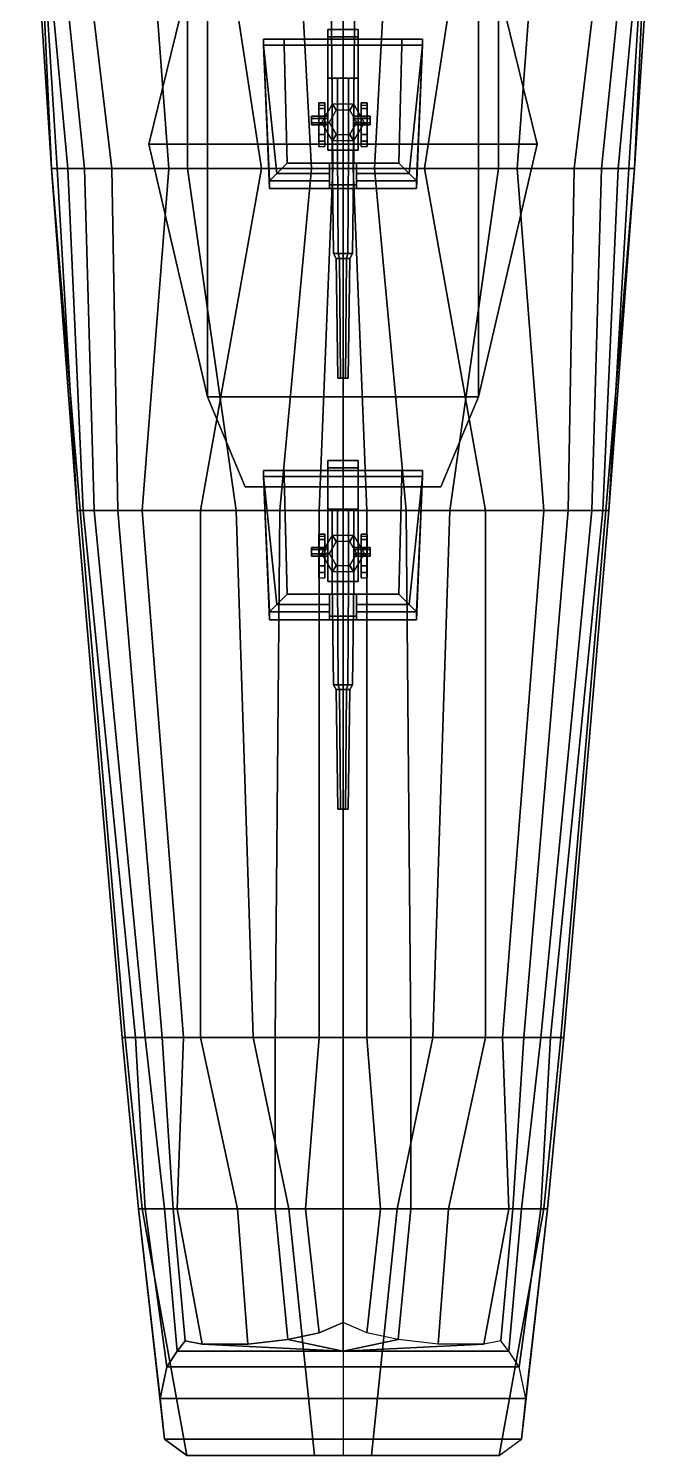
# Model space of a CAD drawing. Header units: millimetres. Extents: x -6 to 6, y -60 to 60.
# Drawn here: x -5.18 to 5.18, y -59.58 to -36.08 of the extents above; entities that cross this region are included whole.
import ezdxf

# ---------------------------------------------------------------- set-up
doc = ezdxf.new("R2010")
doc.units = ezdxf.units.MM
for name, color, linetype in [('gun', 1, 'Continuous'), ('h2', 7, 'Continuous'), ('r2', 6, 'Continuous'), ('railings', 6, 'Continuous'), ('sleeve', 5, 'Continuous'), ('turret', 2, 'Continuous')]:
    doc.layers.add(name, color=color, linetype=linetype)

msp = doc.modelspace()

# ---------------------------------------------------------------- linework, layer by layer
for points in [[(-2.23, -22.69, 4.9), (-2.23, -22.69, 2.84), (-2.23, -42.15, 3), (-2.23, -42.15, 4.9)], [(2.23, -42.15, 3), (2.23, -22.69, 2.84), (2.23, -22.69, 4.9), (2.23, -42.15, 4.9)], [(-2.56, -38.39, 3.08), (-2.56, -32.59, 3.01), (-5.18, -32.59, 2.87), (-4.8, -38.39, 2.97)], [(-4.8, -38.39, 2.97), (-5.18, -32.59, 2.87), (-5.18, -32.59, 1.16), (-4.8, -38.39, 1.67)], [(-4.8, -38.39, 1.67), (-5.18, -32.59, 1.16), (-5.07, -32.59, -0.07), (-4.71, -38.39, 0.24)], [(-4.71, -38.39, 0.24), (-5.07, -32.59, -0.07), (-5.07, -32.59, -0.07), (-4.53, -38.39, -0.2)], [(-4.53, -38.39, -0.2), (-5.07, -32.59, -0.07), (-4.85, -32.59, -0.69), (-4.26, -38.39, -0.56)], [(-4.26, -38.39, -0.56), (-4.85, -32.59, -0.69), (-4.5, -32.59, -1.17), (-3.81, -38.39, -0.91)], [(-3.81, -38.39, -0.91), (-4.5, -32.59, -1.17), (-3.3, -32.59, -1.85), (-2.87, -38.39, -1.31)], [(-2.87, -38.39, -1.31), (-3.3, -32.59, -1.85), (-2.23, -32.59, -2.21), (-1.34, -38.39, -1.79)], [(0, -38.39, 3.09), (0, -32.59, 3.08), (-2.56, -32.59, 3.01), (-2.56, -38.39, 3.08)], [(-1.34, -38.39, -1.79), (-2.23, -32.59, -2.21), (-0.83, -32.59, -2.73), (-0.52, -38.39, -2.17)], [(-0.52, -38.39, -2.17), (-0.83, -32.59, -2.73), (-0.22, -32.59, -3.15), (-0.17, -38.39, -2.51)], [(-0.17, -38.39, -2.51), (-0.22, -32.59, -3.15), (0, -32.59, -3.69), (0, -38.39, -2.98)], [(-2.23, -34.05, 4.9), (-3.2, -37.99, 4.9), (3.2, -37.99, 4.9), (2.23, -34.05, 4.9)], [(2.23, -34.05, 4.9), (3.2, -37.99, 4.9), (-3.2, -37.99, 4.9), (-2.23, -34.05, 4.9)], [(-2.23, -42.15, 4.9), (-3.2, -37.99, 4.9), (3.2, -37.99, 4.9), (2.23, -42.15, 4.9)], [(2.23, -42.15, 4.9), (3.2, -37.99, 4.9), (-3.2, -37.99, 4.9), (-2.23, -42.15, 4.9)], [(-4.33, -44.02, 3.04), (-4.8, -38.39, 2.97), (-4.8, -38.39, 1.67), (-4.38, -44.02, 2.46)], [(-4.38, -44.02, 2.46), (-4.8, -38.39, 1.67), (-4.71, -38.39, 0.24), (-4.38, -44.02, 1.25)], [(-1.76, -44.02, 3.15), (-2.56, -38.39, 3.08), (-4.8, -38.39, 2.97), (-4.33, -44.02, 3.04)], [(-4.38, -44.02, 1.25), (-4.71, -38.39, 0.24), (-4.53, -38.39, -0.2), (-4.28, -44.02, 0.27)], [(-4.28, -44.02, 0.27), (-4.53, -38.39, -0.2), (-4.26, -38.39, -0.56), (-4.1, -44.02, -0.14)], [(-4.1, -44.02, -0.14), (-4.26, -38.39, -0.56), (-3.81, -38.39, -0.91), (-3.71, -44.02, -0.6)], [(-3.71, -44.02, -0.6), (-3.81, -38.39, -0.91), (-2.87, -38.39, -1.31), (-3.31, -44.02, -0.8)], [(-3.31, -44.02, -0.8), (-2.87, -38.39, -1.31), (-1.34, -38.39, -1.79), (-2.35, -44.02, -0.96)], [(0, -44.02, 3.15), (0, -38.39, 3.09), (-2.56, -38.39, 3.08), (-1.76, -44.02, 3.15)], [(-2.35, -44.02, -0.96), (-1.34, -38.39, -1.79), (-0.52, -38.39, -2.17), (-1.04, -44.02, -1.24)], [(-1.04, -44.02, -1.24), (-0.52, -38.39, -2.17), (-0.17, -38.39, -2.51), (-0.39, -44.02, -1.53)], [(-0.39, -44.02, -1.53), (-0.17, -38.39, -2.51), (0, -38.39, -2.98), (0, -44.02, -1.97)], [(-2.23, -42.15, 4.9), (-2.23, -42.15, 3), (2.23, -42.15, 3), (2.23, -42.15, 4.9)], [(-2.23, -42.15, 4.9), (-1.61, -43.63, 5.55), (1.61, -43.63, 5.55), (2.23, -42.15, 4.9)], [(2.23, -42.15, 4.9), (1.61, -43.63, 5.55), (-1.61, -43.63, 5.55), (-2.23, -42.15, 4.9)], [(-3.59, -52.7, 3.08), (-4.33, -44.02, 3.04), (-4.38, -44.02, 2.46), (-3.64, -52.7, 2.75)], [(-3.64, -52.7, 1.57), (-4.38, -44.02, 1.25), (-4.28, -44.02, 0.27), (-3.42, -52.7, 0.64)], [(-3.64, -52.7, 2.75), (-4.38, -44.02, 2.46), (-4.38, -44.02, 1.25), (-3.64, -52.7, 1.57)], [(-1.48, -52.7, 3.2), (-1.76, -44.02, 3.15), (-4.33, -44.02, 3.04), (-3.59, -52.7, 3.08)], [(-3.42, -52.7, 0.64), (-4.28, -44.02, 0.27), (-4.1, -44.02, -0.14), (-3.26, -52.7, 0.2)], [(-3.26, -52.7, 0.2), (-4.1, -44.02, -0.14), (-3.71, -44.02, -0.6), (-2.98, -52.7, -0.1)], [(-2.98, -52.7, -0.1), (-3.71, -44.02, -0.6), (-3.31, -44.02, -0.8), (-2.63, -52.7, -0.03)], [(-2.63, -52.7, -0.03), (-3.31, -44.02, -0.8), (-2.35, -44.02, -0.96), (-2.35, -52.7, -0.03)], [(-2.35, -52.7, -0.03), (-2.35, -44.02, -0.96), (-1.04, -44.02, -1.24), (-1.12, -52.7, -0.14)], [(0, -52.7, 3.2), (0, -44.02, 3.15), (-1.76, -44.02, 3.15), (-1.48, -52.7, 3.2)], [(-1.12, -52.7, -0.14), (-1.04, -44.02, -1.24), (-0.39, -44.02, -1.53), (-0.39, -52.7, -0.34)], [(-0.39, -52.7, -0.34), (-0.39, -44.02, -1.53), (0, -44.02, -1.97), (0, -52.7, -0.47)], [(-3.31, -55.52, 3.16), (-3.59, -52.7, 3.08), (-3.64, -52.7, 2.75), (-3.37, -55.52, 2.87)], [(-3.37, -55.52, 2.01), (-3.64, -52.7, 1.57), (-3.42, -52.7, 0.64), (-3.26, -55.52, 1.34)], [(-3.37, -55.52, 2.87), (-3.64, -52.7, 2.75), (-3.64, -52.7, 1.57), (-3.37, -55.52, 2.01)], [(-0.89, -55.52, 3.25), (-1.48, -52.7, 3.2), (-3.59, -52.7, 3.08), (-3.31, -55.52, 3.16)], [(-3.26, -55.52, 1.34), (-3.42, -52.7, 0.64), (-3.26, -52.7, 0.2), (-2.94, -55.52, 0.32)], [(-2.94, -55.52, 0.32), (-3.26, -52.7, 0.2), (-2.98, -52.7, -0.1), (-2.8, -55.52, 0.02)], [(-2.8, -55.52, 0.02), (-2.98, -52.7, -0.1), (-2.63, -52.7, -0.03), (-2.73, -55.52, -0.06)], [(-2.73, -55.52, -0.06), (-2.63, -52.7, -0.03), (-2.35, -52.7, -0.03), (-1.74, -55.52, -0.06)], [(-1.74, -55.52, -0.06), (-2.35, -52.7, -0.03), (-1.12, -52.7, -0.14), (-1.12, -55.52, -0.12)], [(0, -55.52, 3.26), (0, -52.7, 3.2), (-1.48, -52.7, 3.2), (-0.89, -55.52, 3.25)], [(-1.12, -55.52, -0.12), (-1.12, -52.7, -0.14), (-0.39, -52.7, -0.34), (-0.62, -55.52, -0.22)], [(-0.62, -55.52, -0.22), (-0.39, -52.7, -0.34), (0, -52.7, -0.47), (0, -55.52, -0.42)], [(0, -55.52, 3.26), (0, -59.58, 3.29), (0.47, -59.58, 3.29), (0.89, -55.52, 3.25)], [(0.62, -55.52, -0.22), (0.39, -57.56, -0.34), (0, -57.39, -0.57), (0, -55.52, -0.42)], [(1.12, -55.52, -0.12), (0.91, -57.67, -0.14), (0.39, -57.56, -0.34), (0.62, -55.52, -0.22)], [(0.89, -55.52, 3.25), (0.47, -59.58, 3.29), (2.57, -59.58, 3.17), (3.31, -55.52, 3.16)], [(1.74, -55.52, -0.06), (1.57, -57.75, -0.03), (0.91, -57.67, -0.14), (1.12, -55.52, -0.12)], [(2.73, -55.52, -0.06), (2.32, -57.75, -0.03), (1.57, -57.75, -0.03), (1.74, -55.52, -0.06)], [(2.8, -55.52, 0.02), (2.6, -57.69, -0.1), (2.32, -57.75, -0.03), (2.73, -55.52, -0.06)], [(3.31, -55.52, 3.16), (2.57, -59.58, 3.17), (2.94, -59.31, 2.75), (3.37, -55.52, 2.87)], [(2.94, -55.52, 0.32), (2.73, -57.86, 0.2), (2.6, -57.69, -0.1), (2.8, -55.52, 0.02)], [(3.26, -55.52, 1.34), (2.9, -58.12, 0.64), (2.73, -57.86, 0.2), (2.94, -55.52, 0.32)], [(3.37, -55.52, 2.01), (3.01, -58.64, 1.57), (2.9, -58.12, 0.64), (3.26, -55.52, 1.34)], [(3.37, -55.52, 2.87), (2.94, -59.31, 2.75), (3.01, -58.64, 1.57), (3.37, -55.52, 2.01)]]:
    msp.add_3dface(points)
at = {"layer": 'gun'}
for points in [[(0.25, -36.22, 6.72), (0.25, -36.1, 6.72), (-0.25, -36.1, 6.72), (-0.25, -36.22, 6.72)], [(-0.25, -36.22, 5.98), (-0.25, -36.1, 6.04), (0.25, -36.1, 6.04), (0.25, -36.22, 5.98)], [(0.25, -36.1, 6.72), (0.25, -36.1, 6.04), (-0.25, -36.1, 6.04), (-0.25, -36.1, 6.72)], [(-0.25, -36.1, 6.72), (-0.25, -36.1, 6.04), (-0.25, -36.22, 5.98), (-0.25, -36.22, 6.72)], [(0.25, -36.22, 5.98), (0.25, -36.1, 6.04), (0.25, -36.1, 6.72), (0.25, -36.22, 6.72)], [(-0.25, -36.22, 6.72), (-0.25, -36.22, 5.98), (-0.25, -36.9, 5.98), (-0.25, -36.9, 6.72)], [(0.25, -36.9, 6.72), (0.25, -36.22, 6.72), (-0.25, -36.22, 6.72), (-0.25, -36.9, 6.72)], [(-0.25, -36.9, 5.98), (-0.25, -36.22, 5.98), (0.25, -36.22, 5.98), (0.25, -36.9, 5.98)], [(0.25, -36.9, 5.98), (0.25, -36.22, 5.98), (0.25, -36.22, 6.72), (0.25, -36.9, 6.72)], [(-0.25, -36.9, 6.72), (-0.25, -36.9, 5.98), (0.25, -36.9, 5.98), (0.25, -36.9, 6.72)], [(-0.09, -38.09, 6.074), (-0.18, -38.09, 6.23), (-0.18, -36.9, 6.23), (-0.09, -36.9, 6.074)], [(-0.18, -38.09, 6.23), (-0.09, -38.09, 6.386), (-0.09, -36.9, 6.386), (-0.18, -36.9, 6.23)], [(0.09, -38.09, 6.074), (-0.09, -38.09, 6.074), (-0.09, -36.9, 6.074), (0.09, -36.9, 6.074)], [(-0.09, -38.09, 6.386), (0.09, -38.09, 6.386), (0.09, -36.9, 6.386), (-0.09, -36.9, 6.386)], [(0.18, -38.09, 6.23), (0.09, -38.09, 6.074), (0.09, -36.9, 6.074), (0.18, -36.9, 6.23)], [(0.09, -38.09, 6.386), (0.18, -38.09, 6.23), (0.18, -36.9, 6.23), (0.09, -36.9, 6.386)], [(-0.078, -39.79, 6.096), (-0.155, -39.79, 6.23), (-0.18, -38.09, 6.23), (-0.09, -38.09, 6.074)], [(-0.155, -39.79, 6.23), (-0.078, -39.79, 6.364), (-0.09, -38.09, 6.386), (-0.18, -38.09, 6.23)], [(0.077, -39.79, 6.096), (-0.078, -39.79, 6.096), (-0.09, -38.09, 6.074), (0.09, -38.09, 6.074)], [(-0.078, -39.79, 6.364), (0.077, -39.79, 6.364), (0.09, -38.09, 6.386), (-0.09, -38.09, 6.386)], [(0.155, -39.79, 6.23), (0.077, -39.79, 6.096), (0.09, -38.09, 6.074), (0.18, -38.09, 6.23)], [(0.077, -39.79, 6.364), (0.155, -39.79, 6.23), (0.18, -38.09, 6.23), (0.09, -38.09, 6.386)], [(-0.058, -39.87, 6.13), (-0.115, -39.87, 6.23), (-0.155, -39.79, 6.23), (-0.078, -39.79, 6.096)], [(-0.115, -39.87, 6.23), (-0.058, -39.87, 6.33), (-0.078, -39.79, 6.364), (-0.155, -39.79, 6.23)], [(-0.043, -41.84, 6.156), (-0.085, -41.84, 6.23), (-0.115, -39.87, 6.23), (-0.058, -39.87, 6.13)], [(-0.085, -41.84, 6.23), (-0.043, -41.84, 6.304), (-0.058, -39.87, 6.33), (-0.115, -39.87, 6.23)], [(0.057, -39.87, 6.13), (-0.058, -39.87, 6.13), (-0.078, -39.79, 6.096), (0.077, -39.79, 6.096)], [(-0.058, -39.87, 6.33), (0.057, -39.87, 6.33), (0.077, -39.79, 6.364), (-0.078, -39.79, 6.364)], [(0.042, -41.84, 6.156), (-0.043, -41.84, 6.156), (-0.058, -39.87, 6.13), (0.057, -39.87, 6.13)], [(-0.043, -41.84, 6.304), (0.042, -41.84, 6.304), (0.057, -39.87, 6.33), (-0.058, -39.87, 6.33)], [(0.085, -41.84, 6.23), (0.042, -41.84, 6.156), (0.057, -39.87, 6.13), (0.115, -39.87, 6.23)], [(0.042, -41.84, 6.304), (0.085, -41.84, 6.23), (0.115, -39.87, 6.23), (0.057, -39.87, 6.33)], [(0.115, -39.87, 6.23), (0.057, -39.87, 6.13), (0.077, -39.79, 6.096), (0.155, -39.79, 6.23)], [(0.057, -39.87, 6.33), (0.115, -39.87, 6.23), (0.155, -39.79, 6.23), (0.077, -39.79, 6.364)], [(-0.043, -41.84, 6.156), (0.042, -41.84, 6.156), (0.085, -41.84, 6.23), (-0.085, -41.84, 6.23)], [(-0.085, -41.84, 6.23), (0.085, -41.84, 6.23), (0.042, -41.84, 6.304), (-0.043, -41.84, 6.304)], [(0.25, -43.32, 4.79), (0.25, -43.2, 4.79), (-0.25, -43.2, 4.79), (-0.25, -43.32, 4.79)], [(-0.25, -43.32, 4.05), (-0.25, -43.2, 4.11), (0.25, -43.2, 4.11), (0.25, -43.32, 4.05)], [(0.25, -43.2, 4.79), (0.25, -43.2, 4.11), (-0.25, -43.2, 4.11), (-0.25, -43.2, 4.79)], [(-0.25, -43.2, 4.79), (-0.25, -43.2, 4.11), (-0.25, -43.32, 4.05), (-0.25, -43.32, 4.79)], [(0.25, -43.32, 4.05), (0.25, -43.2, 4.11), (0.25, -43.2, 4.79), (0.25, -43.32, 4.79)], [(-0.25, -43.32, 4.79), (-0.25, -43.32, 4.05), (-0.25, -44, 4.05), (-0.25, -44, 4.79)], [(0.25, -44, 4.79), (0.25, -43.32, 4.79), (-0.25, -43.32, 4.79), (-0.25, -44, 4.79)], [(-0.25, -44, 4.05), (-0.25, -43.32, 4.05), (0.25, -43.32, 4.05), (0.25, -44, 4.05)], [(0.25, -44, 4.05), (0.25, -43.32, 4.05), (0.25, -43.32, 4.79), (0.25, -44, 4.79)], [(-0.25, -44, 4.79), (-0.25, -44, 4.05), (0.25, -44, 4.05), (0.25, -44, 4.79)], [(-0.09, -45.19, 4.144), (-0.18, -45.19, 4.3), (-0.18, -44, 4.3), (-0.09, -44, 4.144)], [(-0.18, -45.19, 4.3), (-0.09, -45.19, 4.456), (-0.09, -44, 4.456), (-0.18, -44, 4.3)], [(0.09, -45.19, 4.144), (-0.09, -45.19, 4.144), (-0.09, -44, 4.144), (0.09, -44, 4.144)], [(-0.09, -45.19, 4.456), (0.09, -45.19, 4.456), (0.09, -44, 4.456), (-0.09, -44, 4.456)], [(0.18, -45.19, 4.3), (0.09, -45.19, 4.144), (0.09, -44, 4.144), (0.18, -44, 4.3)], [(0.09, -45.19, 4.456), (0.18, -45.19, 4.3), (0.18, -44, 4.3), (0.09, -44, 4.456)], [(-0.078, -46.89, 4.166), (-0.155, -46.89, 4.3), (-0.18, -45.19, 4.3), (-0.09, -45.19, 4.144)], [(-0.155, -46.89, 4.3), (-0.078, -46.89, 4.434), (-0.09, -45.19, 4.456), (-0.18, -45.19, 4.3)], [(0.077, -46.89, 4.166), (-0.078, -46.89, 4.166), (-0.09, -45.19, 4.144), (0.09, -45.19, 4.144)], [(-0.078, -46.89, 4.434), (0.077, -46.89, 4.434), (0.09, -45.19, 4.456), (-0.09, -45.19, 4.456)], [(0.155, -46.89, 4.3), (0.077, -46.89, 4.166), (0.09, -45.19, 4.144), (0.18, -45.19, 4.3)], [(0.077, -46.89, 4.434), (0.155, -46.89, 4.3), (0.18, -45.19, 4.3), (0.09, -45.19, 4.456)], [(-0.058, -46.97, 4.2), (-0.115, -46.97, 4.3), (-0.155, -46.89, 4.3), (-0.078, -46.89, 4.166)], [(-0.115, -46.97, 4.3), (-0.058, -46.97, 4.4), (-0.078, -46.89, 4.434), (-0.155, -46.89, 4.3)], [(-0.043, -48.94, 4.226), (-0.085, -48.94, 4.3), (-0.115, -46.97, 4.3), (-0.058, -46.97, 4.2)], [(-0.085, -48.94, 4.3), (-0.043, -48.94, 4.374), (-0.058, -46.97, 4.4), (-0.115, -46.97, 4.3)], [(0.057, -46.97, 4.2), (-0.058, -46.97, 4.2), (-0.078, -46.89, 4.166), (0.077, -46.89, 4.166)], [(-0.058, -46.97, 4.4), (0.057, -46.97, 4.4), (0.077, -46.89, 4.434), (-0.078, -46.89, 4.434)], [(0.042, -48.94, 4.226), (-0.043, -48.94, 4.226), (-0.058, -46.97, 4.2), (0.057, -46.97, 4.2)], [(-0.043, -48.94, 4.374), (0.042, -48.94, 4.374), (0.057, -46.97, 4.4), (-0.058, -46.97, 4.4)], [(0.085, -48.94, 4.3), (0.042, -48.94, 4.226), (0.057, -46.97, 4.2), (0.115, -46.97, 4.3)], [(0.042, -48.94, 4.374), (0.085, -48.94, 4.3), (0.115, -46.97, 4.3), (0.057, -46.97, 4.4)], [(0.115, -46.97, 4.3), (0.057, -46.97, 4.2), (0.077, -46.89, 4.166), (0.155, -46.89, 4.3)], [(0.057, -46.97, 4.4), (0.115, -46.97, 4.3), (0.155, -46.89, 4.3), (0.077, -46.89, 4.434)], [(-0.043, -48.94, 4.226), (0.042, -48.94, 4.226), (0.085, -48.94, 4.3), (-0.085, -48.94, 4.3)], [(-0.085, -48.94, 4.3), (0.085, -48.94, 4.3), (0.042, -48.94, 4.374), (-0.043, -48.94, 4.374)]]:
    msp.add_3dface(points, dxfattribs=at)
at = {"layer": 'h2'}
for points in [[(0.17, -38.39, -2.51), (0.22, -32.59, -3.15), (0, -32.59, -3.69), (0, -38.39, -2.98)], [(0, -38.39, 3.09), (0, -32.59, 3.08), (2.56, -32.59, 3.01), (2.56, -38.39, 3.08)], [(0.52, -38.39, -2.17), (0.83, -32.59, -2.73), (0.22, -32.59, -3.15), (0.17, -38.39, -2.51)], [(1.34, -38.39, -1.79), (2.23, -32.59, -2.21), (0.83, -32.59, -2.73), (0.52, -38.39, -2.17)], [(2.87, -38.39, -1.31), (3.3, -32.59, -1.85), (2.23, -32.59, -2.21), (1.34, -38.39, -1.79)], [(2.56, -38.39, 3.08), (2.56, -32.59, 3.01), (5.18, -32.59, 2.87), (4.8, -38.39, 2.97)], [(3.81, -38.39, -0.91), (4.5, -32.59, -1.17), (3.3, -32.59, -1.85), (2.87, -38.39, -1.31)], [(4.26, -38.39, -0.56), (4.85, -32.59, -0.69), (4.5, -32.59, -1.17), (3.81, -38.39, -0.91)], [(4.53, -38.39, -0.2), (5.07, -32.59, -0.07), (4.85, -32.59, -0.69), (4.26, -38.39, -0.56)], [(4.71, -38.39, 0.24), (5.07, -32.59, -0.07), (5.07, -32.59, -0.07), (4.53, -38.39, -0.2)], [(4.8, -38.39, 1.67), (5.18, -32.59, 1.16), (5.07, -32.59, -0.07), (4.71, -38.39, 0.24)], [(4.8, -38.39, 2.97), (5.18, -32.59, 2.87), (5.18, -32.59, 1.16), (4.8, -38.39, 1.67)], [(0, -44.02, 3.15), (0, -38.39, 3.09), (2.56, -38.39, 3.08), (1.76, -44.02, 3.15)], [(0.39, -44.02, -1.53), (0.17, -38.39, -2.51), (0, -38.39, -2.98), (0, -44.02, -1.97)], [(1.04, -44.02, -1.24), (0.52, -38.39, -2.17), (0.17, -38.39, -2.51), (0.39, -44.02, -1.53)], [(2.35, -44.02, -0.96), (1.34, -38.39, -1.79), (0.52, -38.39, -2.17), (1.04, -44.02, -1.24)], [(3.31, -44.02, -0.8), (2.87, -38.39, -1.31), (1.34, -38.39, -1.79), (2.35, -44.02, -0.96)], [(1.76, -44.02, 3.15), (2.56, -38.39, 3.08), (4.8, -38.39, 2.97), (4.33, -44.02, 3.04)], [(3.71, -44.02, -0.6), (3.81, -38.39, -0.91), (2.87, -38.39, -1.31), (3.31, -44.02, -0.8)], [(4.1, -44.02, -0.14), (4.26, -38.39, -0.56), (3.81, -38.39, -0.91), (3.71, -44.02, -0.6)], [(4.28, -44.02, 0.27), (4.53, -38.39, -0.2), (4.26, -38.39, -0.56), (4.1, -44.02, -0.14)], [(4.38, -44.02, 1.25), (4.71, -38.39, 0.24), (4.53, -38.39, -0.2), (4.28, -44.02, 0.27)], [(4.33, -44.02, 3.04), (4.8, -38.39, 2.97), (4.8, -38.39, 1.67), (4.38, -44.02, 2.46)], [(4.38, -44.02, 2.46), (4.8, -38.39, 1.67), (4.71, -38.39, 0.24), (4.38, -44.02, 1.25)], [(0, -52.7, 3.2), (0, -44.02, 3.15), (1.76, -44.02, 3.15), (1.48, -52.7, 3.2)], [(0.39, -52.7, -0.34), (0.39, -44.02, -1.53), (0, -44.02, -1.97), (0, -52.7, -0.47)], [(1.12, -52.7, -0.14), (1.04, -44.02, -1.24), (0.39, -44.02, -1.53), (0.39, -52.7, -0.34)], [(2.35, -52.7, -0.03), (2.35, -44.02, -0.96), (1.04, -44.02, -1.24), (1.12, -52.7, -0.14)], [(1.48, -52.7, 3.2), (1.76, -44.02, 3.15), (4.33, -44.02, 3.04), (3.59, -52.7, 3.08)], [(2.63, -52.7, -0.03), (3.31, -44.02, -0.8), (2.35, -44.02, -0.96), (2.35, -52.7, -0.03)], [(2.98, -52.7, -0.1), (3.71, -44.02, -0.6), (3.31, -44.02, -0.8), (2.63, -52.7, -0.03)], [(3.26, -52.7, 0.2), (4.1, -44.02, -0.14), (3.71, -44.02, -0.6), (2.98, -52.7, -0.1)], [(3.42, -52.7, 0.64), (4.28, -44.02, 0.27), (4.1, -44.02, -0.14), (3.26, -52.7, 0.2)], [(3.64, -52.7, 1.57), (4.38, -44.02, 1.25), (4.28, -44.02, 0.27), (3.42, -52.7, 0.64)], [(3.59, -52.7, 3.08), (4.33, -44.02, 3.04), (4.38, -44.02, 2.46), (3.64, -52.7, 2.75)], [(3.64, -52.7, 2.75), (4.38, -44.02, 2.46), (4.38, -44.02, 1.25), (3.64, -52.7, 1.57)], [(0, -55.52, 3.26), (0, -52.7, 3.2), (1.48, -52.7, 3.2), (0.89, -55.52, 3.25)], [(0.62, -55.52, -0.22), (0.39, -52.7, -0.34), (0, -52.7, -0.47), (0, -55.52, -0.42)], [(1.12, -55.52, -0.12), (1.12, -52.7, -0.14), (0.39, -52.7, -0.34), (0.62, -55.52, -0.22)], [(0.89, -55.52, 3.25), (1.48, -52.7, 3.2), (3.59, -52.7, 3.08), (3.31, -55.52, 3.16)], [(1.74, -55.52, -0.06), (2.35, -52.7, -0.03), (1.12, -52.7, -0.14), (1.12, -55.52, -0.12)], [(2.73, -55.52, -0.06), (2.63, -52.7, -0.03), (2.35, -52.7, -0.03), (1.74, -55.52, -0.06)], [(2.8, -55.52, 0.02), (2.98, -52.7, -0.1), (2.63, -52.7, -0.03), (2.73, -55.52, -0.06)], [(2.94, -55.52, 0.32), (3.26, -52.7, 0.2), (2.98, -52.7, -0.1), (2.8, -55.52, 0.02)], [(3.26, -55.52, 1.34), (3.42, -52.7, 0.64), (3.26, -52.7, 0.2), (2.94, -55.52, 0.32)], [(3.37, -55.52, 2.01), (3.64, -52.7, 1.57), (3.42, -52.7, 0.64), (3.26, -55.52, 1.34)], [(3.31, -55.52, 3.16), (3.59, -52.7, 3.08), (3.64, -52.7, 2.75), (3.37, -55.52, 2.87)], [(3.37, -55.52, 2.87), (3.64, -52.7, 2.75), (3.64, -52.7, 1.57), (3.37, -55.52, 2.01)], [(-3.31, -55.52, 3.16), (-2.57, -59.58, 3.17), (-2.94, -59.31, 2.75), (-3.37, -55.52, 2.87)], [(-3.37, -55.52, 2.87), (-2.94, -59.31, 2.75), (-3.01, -58.64, 1.57), (-3.37, -55.52, 2.01)], [(-3.37, -55.52, 2.01), (-3.01, -58.64, 1.57), (-2.9, -58.12, 0.64), (-3.26, -55.52, 1.34)], [(-0.89, -55.52, 3.25), (-0.47, -59.58, 3.29), (-2.57, -59.58, 3.17), (-3.31, -55.52, 3.16)], [(-3.26, -55.52, 1.34), (-2.9, -58.12, 0.64), (-2.73, -57.86, 0.2), (-2.94, -55.52, 0.32)], [(-2.94, -55.52, 0.32), (-2.73, -57.86, 0.2), (-2.6, -57.69, -0.1), (-2.8, -55.52, 0.02)], [(-2.8, -55.52, 0.02), (-2.6, -57.69, -0.1), (-2.32, -57.75, -0.03), (-2.73, -55.52, -0.06)], [(-2.73, -55.52, -0.06), (-2.32, -57.75, -0.03), (-1.57, -57.75, -0.03), (-1.74, -55.52, -0.06)], [(-1.74, -55.52, -0.06), (-1.57, -57.75, -0.03), (-0.91, -57.67, -0.14), (-1.12, -55.52, -0.12)], [(-1.12, -55.52, -0.12), (-0.91, -57.67, -0.14), (-0.39, -57.56, -0.34), (-0.62, -55.52, -0.22)], [(0, -55.52, 3.26), (0, -59.58, 3.29), (-0.47, -59.58, 3.29), (-0.89, -55.52, 3.25)], [(-0.62, -55.52, -0.22), (-0.39, -57.56, -0.34), (0, -57.39, -0.57), (0, -55.52, -0.42)], [(0, -57.86, 0.2), (0, -57.39, -0.57), (-0.39, -57.56, -0.34), (-0.91, -57.67, -0.14)], [(0, -57.86, 0.2), (0.91, -57.67, -0.14), (0.39, -57.56, -0.34), (0, -57.39, -0.57)], [(-2.73, -57.86, 0.2), (0, -57.86, 0.2), (-2.32, -57.75, -0.03), (-2.6, -57.69, -0.1)], [(0, -57.86, 0.2), (-0.91, -57.67, -0.14), (-1.57, -57.75, -0.03), (-2.32, -57.75, -0.03)], [(2.32, -57.75, -0.03), (1.57, -57.75, -0.03), (0.91, -57.67, -0.14), (0, -57.86, 0.2)], [(2.6, -57.69, -0.1), (2.32, -57.75, -0.03), (0, -57.86, 0.2), (2.73, -57.86, 0.2)], [(-2.9, -58.12, 0.64), (2.9, -58.12, 0.64), (2.73, -57.86, 0.2), (-2.73, -57.86, 0.2)], [(-3.01, -58.64, 1.57), (3.01, -58.64, 1.57), (2.9, -58.12, 0.64), (-2.9, -58.12, 0.64)], [(-2.94, -59.31, 2.75), (2.94, -59.31, 2.75), (3.01, -58.64, 1.57), (-3.01, -58.64, 1.57)], [(-2.57, -59.58, 3.17), (2.57, -59.58, 3.17), (2.94, -59.31, 2.75), (-2.94, -59.31, 2.75)], [(-0.47, -59.58, 3.29), (0.47, -59.58, 3.29), (2.57, -59.58, 3.17), (-2.57, -59.58, 3.17)]]:
    msp.add_3dface(points, dxfattribs=at)
at = {"layer": 'r2'}
for points in [[(-5.18, -32.59, 2.87), (-4.8, -38.39, 2.97), (-4.8, -38.39, 3.7), (-5.07, -32.59, 3.7)], [(-5.07, -32.59, 3.7), (-4.8, -38.39, 3.7), (-4.8, -38.39, 2.97), (-5.18, -32.59, 2.87)], [(-2.23, -34.05, 4.9), (-3.2, -37.99, 4.9), (-3.2, -37.99, 5.75), (-2.23, -34.05, 5.75)], [(-2.23, -34.05, 5.75), (-3.2, -37.99, 5.75), (-3.2, -37.99, 4.9), (-2.23, -34.05, 4.9)], [(-3.2, -37.99, 4.9), (-2.23, -42.15, 4.9), (-2.23, -42.15, 5.75), (-3.2, -37.99, 5.75)], [(-3.2, -37.99, 5.75), (-2.23, -42.15, 5.75), (-2.23, -42.15, 4.9), (-3.2, -37.99, 4.9)], [(-4.8, -38.39, 2.97), (-4.33, -44.02, 3.04), (-4.33, -44.02, 3.7), (-4.8, -38.39, 3.7)], [(-4.8, -38.39, 3.7), (-4.33, -44.02, 3.7), (-4.33, -44.02, 3.04), (-4.8, -38.39, 2.97)], [(-4.33, -44.02, 3.04), (-3.59, -52.7, 3.08), (-3.59, -52.7, 3.7), (-4.33, -44.02, 3.7)], [(-4.33, -44.02, 3.7), (-3.59, -52.7, 3.7), (-3.59, -52.7, 3.08), (-4.33, -44.02, 3.04)], [(-3.59, -52.7, 3.7), (-3.31, -55.52, 3.7), (-3.31, -55.52, 3.16), (-3.59, -52.7, 3.08)], [(-3.59, -52.7, 3.08), (-3.31, -55.52, 3.16), (-3.31, -55.52, 3.7), (-3.59, -52.7, 3.7)], [(-3.31, -55.52, 3.7), (-2.57, -59.58, 3.7), (-2.57, -59.58, 3.17), (-3.31, -55.52, 3.16)], [(-3.31, -55.52, 3.16), (-2.57, -59.58, 3.17), (-2.57, -59.58, 3.7), (-3.31, -55.52, 3.7)]]:
    msp.add_3dface(points, dxfattribs=at)
at = {"layer": 'railings'}
for points in [[(5.18, -32.59, 2.87), (4.8, -38.39, 2.97), (4.8, -38.39, 3.7), (5.07, -32.59, 3.7)], [(5.07, -32.59, 3.7), (4.8, -38.39, 3.7), (4.8, -38.39, 2.97), (5.18, -32.59, 2.87)], [(2.23, -34.05, 5.75), (3.2, -37.99, 5.75), (3.2, -37.99, 4.9), (2.23, -34.05, 4.9)], [(2.23, -34.05, 4.9), (3.2, -37.99, 4.9), (3.2, -37.99, 5.75), (2.23, -34.05, 5.75)], [(3.2, -37.99, 4.9), (2.23, -42.15, 4.9), (2.23, -42.15, 5.75), (3.2, -37.99, 5.75)], [(3.2, -37.99, 5.75), (2.23, -42.15, 5.75), (2.23, -42.15, 4.9), (3.2, -37.99, 4.9)], [(4.8, -38.39, 3.7), (4.33, -44.02, 3.7), (4.33, -44.02, 3.04), (4.8, -38.39, 2.97)], [(4.8, -38.39, 2.97), (4.33, -44.02, 3.04), (4.33, -44.02, 3.7), (4.8, -38.39, 3.7)], [(-2.23, -42.15, 5.75), (2.23, -42.15, 5.75), (2.23, -42.15, 4.9), (-2.23, -42.15, 4.9)], [(-2.23, -42.15, 4.9), (2.23, -42.15, 4.9), (2.23, -42.15, 5.75), (-2.23, -42.15, 5.75)], [(4.33, -44.02, 3.04), (3.59, -52.7, 3.08), (3.59, -52.7, 3.7), (4.33, -44.02, 3.7)], [(4.33, -44.02, 3.7), (3.59, -52.7, 3.7), (3.59, -52.7, 3.08), (4.33, -44.02, 3.04)], [(3.59, -52.7, 3.7), (3.31, -55.52, 3.7), (3.31, -55.52, 3.16), (3.59, -52.7, 3.08)], [(3.59, -52.7, 3.08), (3.31, -55.52, 3.16), (3.31, -55.52, 3.7), (3.59, -52.7, 3.7)], [(3.31, -55.52, 3.16), (2.57, -59.58, 3.17), (2.57, -59.58, 3.7), (3.31, -55.52, 3.7)], [(3.31, -55.52, 3.7), (2.57, -59.58, 3.7), (2.57, -59.58, 3.17), (3.31, -55.52, 3.16)]]:
    msp.add_3dface(points, dxfattribs=at)
at = {"layer": 'sleeve'}
for points in [[(0.25, -36.9, 6.47), (0.25, -36.9, 5.98), (-0.25, -36.9, 5.98), (-0.25, -36.9, 6.47)], [(0.25, -38.09, 6.47), (0.25, -36.9, 6.47), (-0.25, -36.9, 6.47), (-0.25, -38.09, 6.47)], [(-0.25, -36.9, 6.47), (-0.25, -36.9, 5.98), (-0.25, -38.09, 5.98), (-0.25, -38.09, 6.47)], [(-0.25, -38.09, 5.98), (-0.25, -36.9, 5.98), (0.25, -36.9, 5.98), (0.25, -38.09, 5.98)], [(0.25, -38.09, 5.98), (0.25, -36.9, 5.98), (0.25, -36.9, 6.47), (0.25, -38.09, 6.47)], [(-0.25, -37.565, 6.291), (-0.25, -37.53, 6.23), (-0.52, -37.53, 6.23), (-0.52, -37.565, 6.291)], [(-0.25, -37.53, 6.23), (-0.25, -37.565, 6.169), (-0.52, -37.565, 6.169), (-0.52, -37.53, 6.23)], [(-0.52, -37.635, 6.291), (-0.52, -37.565, 6.291), (-0.52, -37.53, 6.23), (-0.52, -37.67, 6.23)], [(-0.52, -37.67, 6.23), (-0.52, -37.53, 6.23), (-0.52, -37.565, 6.169), (-0.52, -37.635, 6.169)], [(-0.25, -37.635, 6.291), (-0.25, -37.565, 6.291), (-0.52, -37.565, 6.291), (-0.52, -37.635, 6.291)], [(-0.25, -37.565, 6.169), (-0.25, -37.635, 6.169), (-0.52, -37.635, 6.169), (-0.52, -37.565, 6.169)], [(0.18, -37.565, 6.169), (0.18, -37.53, 6.23), (0.45, -37.53, 6.23), (0.45, -37.565, 6.169)], [(0.18, -37.53, 6.23), (0.18, -37.565, 6.291), (0.45, -37.565, 6.291), (0.45, -37.53, 6.23)], [(0.18, -37.635, 6.169), (0.18, -37.565, 6.169), (0.45, -37.565, 6.169), (0.45, -37.635, 6.169)], [(0.18, -37.565, 6.291), (0.18, -37.635, 6.291), (0.45, -37.635, 6.291), (0.45, -37.565, 6.291)], [(0.45, -37.53, 6.23), (0.45, -37.67, 6.23), (0.45, -37.635, 6.169), (0.45, -37.565, 6.169)], [(0.45, -37.565, 6.291), (0.45, -37.635, 6.291), (0.45, -37.67, 6.23), (0.45, -37.53, 6.23)], [(-0.25, -37.67, 6.23), (-0.25, -37.635, 6.291), (-0.52, -37.635, 6.291), (-0.52, -37.67, 6.23)], [(-0.25, -37.635, 6.169), (-0.25, -37.67, 6.23), (-0.52, -37.67, 6.23), (-0.52, -37.635, 6.169)], [(0.18, -37.67, 6.23), (0.18, -37.635, 6.169), (0.45, -37.635, 6.169), (0.45, -37.67, 6.23)], [(0.18, -37.635, 6.291), (0.18, -37.67, 6.23), (0.45, -37.67, 6.23), (0.45, -37.635, 6.291)], [(-0.25, -38.09, 6.47), (-0.25, -38.09, 5.98), (0.25, -38.09, 5.98), (0.25, -38.09, 6.47)], [(0.25, -44, 4.54), (0.25, -44, 4.05), (-0.25, -44, 4.05), (-0.25, -44, 4.54)], [(0.25, -45.19, 4.54), (0.25, -44, 4.54), (-0.25, -44, 4.54), (-0.25, -45.19, 4.54)], [(-0.25, -44, 4.54), (-0.25, -44, 4.05), (-0.25, -45.19, 4.05), (-0.25, -45.19, 4.54)], [(-0.25, -45.19, 4.05), (-0.25, -44, 4.05), (0.25, -44, 4.05), (0.25, -45.19, 4.05)], [(0.25, -45.19, 4.05), (0.25, -44, 4.05), (0.25, -44, 4.54), (0.25, -45.19, 4.54)], [(-0.25, -44.665, 4.361), (-0.25, -44.63, 4.3), (-0.52, -44.63, 4.3), (-0.52, -44.665, 4.361)], [(-0.25, -44.63, 4.3), (-0.25, -44.665, 4.239), (-0.52, -44.665, 4.239), (-0.52, -44.63, 4.3)], [(-0.52, -44.735, 4.361), (-0.52, -44.665, 4.361), (-0.52, -44.63, 4.3), (-0.52, -44.77, 4.3)], [(-0.52, -44.77, 4.3), (-0.52, -44.63, 4.3), (-0.52, -44.665, 4.239), (-0.52, -44.735, 4.239)], [(0.18, -44.665, 4.239), (0.18, -44.63, 4.3), (0.45, -44.63, 4.3), (0.45, -44.665, 4.239)], [(0.18, -44.63, 4.3), (0.18, -44.665, 4.361), (0.45, -44.665, 4.361), (0.45, -44.63, 4.3)], [(0.45, -44.63, 4.3), (0.45, -44.77, 4.3), (0.45, -44.735, 4.239), (0.45, -44.665, 4.239)], [(0.45, -44.665, 4.361), (0.45, -44.735, 4.361), (0.45, -44.77, 4.3), (0.45, -44.63, 4.3)], [(-0.25, -44.735, 4.361), (-0.25, -44.665, 4.361), (-0.52, -44.665, 4.361), (-0.52, -44.735, 4.361)], [(-0.25, -44.665, 4.239), (-0.25, -44.735, 4.239), (-0.52, -44.735, 4.239), (-0.52, -44.665, 4.239)], [(-0.25, -44.77, 4.3), (-0.25, -44.735, 4.361), (-0.52, -44.735, 4.361), (-0.52, -44.77, 4.3)], [(-0.25, -44.735, 4.239), (-0.25, -44.77, 4.3), (-0.52, -44.77, 4.3), (-0.52, -44.735, 4.239)], [(0.18, -44.735, 4.239), (0.18, -44.665, 4.239), (0.45, -44.665, 4.239), (0.45, -44.735, 4.239)], [(0.18, -44.665, 4.361), (0.18, -44.735, 4.361), (0.45, -44.735, 4.361), (0.45, -44.665, 4.361)], [(0.18, -44.77, 4.3), (0.18, -44.735, 4.239), (0.45, -44.735, 4.239), (0.45, -44.77, 4.3)], [(0.18, -44.735, 4.361), (0.18, -44.77, 4.3), (0.45, -44.77, 4.3), (0.45, -44.735, 4.361)], [(-0.25, -45.19, 4.54), (-0.25, -45.19, 4.05), (0.25, -45.19, 4.05), (0.25, -45.19, 4.54)]]:
    msp.add_3dface(points, dxfattribs=at)
at = {"layer": 'turret'}
for points in [[(-1.31, -36.36, 6.49), (-1.31, -36.26, 6.49), (-1.31, -36.26, 7.03), (-1.31, -36.36, 7.01)], [(-1.31, -36.36, 7.01), (-1.31, -36.26, 7.03), (-1.31, -36.26, 6.49), (-1.31, -36.36, 6.49)], [(-1.31, -36.36, 5.11), (-1.31, -36.26, 5.21), (-1.31, -36.26, 6.49), (-1.31, -36.36, 6.49)], [(-1.31, -36.36, 6.49), (-1.31, -36.26, 6.49), (-1.31, -36.26, 5.21), (-1.31, -36.36, 5.11)], [(-1.31, -36.36, 7.01), (-1.31, -36.26, 7.03), (-0.97, -36.26, 7.33), (-0.97, -36.36, 7.31)], [(-0.97, -36.36, 7.31), (-0.97, -36.26, 7.33), (-1.31, -36.26, 7.03), (-1.31, -36.36, 7.01)], [(-1.21, -38.72, 5.11), (-1.31, -36.36, 5.11), (1.31, -36.36, 5.11), (1.21, -38.72, 5.11)], [(1.21, -38.72, 5.11), (1.31, -36.36, 5.11), (-1.31, -36.36, 5.11), (-1.21, -38.72, 5.11)], [(-1.09, -38.47, 6.7), (-1.31, -36.36, 7.01), (-1.31, -36.36, 6.49), (-1.21, -38.59, 6.49)], [(-1.21, -38.59, 6.49), (-1.31, -36.36, 6.49), (-1.31, -36.36, 7.01), (-1.09, -38.47, 6.7)], [(-1.21, -38.59, 6.49), (-1.31, -36.36, 6.49), (-1.31, -36.36, 5.11), (-1.21, -38.72, 5.11)], [(-1.21, -38.72, 5.11), (-1.31, -36.36, 5.11), (-1.31, -36.36, 6.49), (-1.21, -38.59, 6.49)], [(-0.92, -38.3, 7.02), (-0.97, -36.36, 7.31), (-1.31, -36.36, 7.01), (-1.09, -38.47, 6.7)], [(-1.09, -38.47, 6.7), (-1.31, -36.36, 7.01), (-0.97, -36.36, 7.31), (-0.92, -38.3, 7.02)], [(0.97, -36.36, 7.31), (0.97, -36.26, 7.33), (-0.97, -36.26, 7.33), (-0.97, -36.36, 7.31)], [(-0.97, -36.36, 7.31), (-0.97, -36.26, 7.33), (0.97, -36.26, 7.33), (0.97, -36.36, 7.31)], [(-0.92, -38.3, 7.02), (-0.97, -36.36, 7.31), (0.97, -36.36, 7.31), (0.92, -38.3, 7.02)], [(0.92, -38.3, 7.02), (0.97, -36.36, 7.31), (-0.97, -36.36, 7.31), (-0.92, -38.3, 7.02)], [(1.09, -38.47, 6.7), (1.31, -36.36, 7.01), (0.97, -36.36, 7.31), (0.92, -38.3, 7.02)], [(0.92, -38.3, 7.02), (0.97, -36.36, 7.31), (1.31, -36.36, 7.01), (1.09, -38.47, 6.7)], [(0.97, -36.36, 7.31), (0.97, -36.26, 7.33), (1.31, -36.26, 7.03), (1.31, -36.36, 7.01)], [(1.31, -36.36, 7.01), (1.31, -36.26, 7.03), (0.97, -36.26, 7.33), (0.97, -36.36, 7.31)], [(1.21, -38.59, 6.49), (1.31, -36.36, 6.49), (1.31, -36.36, 7.01), (1.09, -38.47, 6.7)], [(1.09, -38.47, 6.7), (1.31, -36.36, 7.01), (1.31, -36.36, 6.49), (1.21, -38.59, 6.49)], [(1.21, -38.72, 5.11), (1.31, -36.36, 5.11), (1.31, -36.36, 6.49), (1.21, -38.59, 6.49)], [(1.21, -38.59, 6.49), (1.31, -36.36, 6.49), (1.31, -36.36, 5.11), (1.21, -38.72, 5.11)], [(1.31, -36.36, 7.01), (1.31, -36.26, 7.03), (1.31, -36.26, 6.49), (1.31, -36.36, 6.49)], [(1.31, -36.36, 6.49), (1.31, -36.26, 6.49), (1.31, -36.26, 7.03), (1.31, -36.36, 7.01)], [(1.31, -36.36, 6.49), (1.31, -36.26, 6.49), (1.31, -36.26, 5.21), (1.31, -36.36, 5.11)], [(1.31, -36.36, 5.11), (1.31, -36.26, 5.21), (1.31, -36.26, 6.49), (1.31, -36.36, 6.49)], [(-0.3, -37.4, 6.23), (-0.3, -37.31, 5.85), (-0.4, -37.31, 5.85), (-0.4, -37.4, 6.23)], [(-0.4, -37.4, 6.23), (-0.4, -37.31, 5.85), (-0.4, -37.94, 5.85), (-0.4, -37.83, 6.23)], [(-0.4, -37.31, 5.85), (-0.4, -37.35, 5.11), (-0.4, -38.03, 5.11), (-0.4, -37.94, 5.85)], [(-0.3, -37.31, 5.85), (-0.3, -37.35, 5.11), (-0.4, -37.35, 5.11), (-0.4, -37.31, 5.85)], [(-0.115, -37.431, 4.9), (-0.23, -37.63, 4.9), (-0.35, -37.63, 5.11), (-0.175, -37.327, 5.11)], [(-0.3, -37.94, 5.85), (-0.3, -37.31, 5.85), (-0.3, -37.4, 6.23), (-0.3, -37.83, 6.23)], [(-0.3, -38.03, 5.11), (-0.3, -37.35, 5.11), (-0.3, -37.31, 5.85), (-0.3, -37.94, 5.85)], [(0.115, -37.431, 4.9), (-0.115, -37.431, 4.9), (-0.175, -37.327, 5.11), (0.175, -37.327, 5.11)], [(0.23, -37.63, 4.9), (0.115, -37.431, 4.9), (0.175, -37.327, 5.11), (0.35, -37.63, 5.11)], [(0.3, -37.4, 6.23), (0.3, -37.31, 5.85), (0.3, -37.94, 5.85), (0.3, -37.83, 6.23)], [(0.4, -37.4, 6.23), (0.4, -37.31, 5.85), (0.3, -37.31, 5.85), (0.3, -37.4, 6.23)], [(0.4, -37.31, 5.85), (0.4, -37.35, 5.11), (0.3, -37.35, 5.11), (0.3, -37.31, 5.85)], [(0.3, -37.31, 5.85), (0.3, -37.35, 5.11), (0.3, -38.03, 5.11), (0.3, -37.94, 5.85)], [(0.4, -37.94, 5.85), (0.4, -37.31, 5.85), (0.4, -37.4, 6.23), (0.4, -37.83, 6.23)], [(0.4, -38.03, 5.11), (0.4, -37.35, 5.11), (0.4, -37.31, 5.85), (0.4, -37.94, 5.85)], [(-0.3, -37.56, 6.43), (-0.3, -37.4, 6.23), (-0.4, -37.4, 6.23), (-0.4, -37.56, 6.43)], [(-0.4, -37.56, 6.43), (-0.4, -37.4, 6.23), (-0.4, -37.83, 6.23), (-0.4, -37.65, 6.43)], [(-0.3, -37.65, 6.43), (-0.3, -37.56, 6.43), (-0.4, -37.56, 6.43), (-0.4, -37.65, 6.43)], [(-0.3, -37.83, 6.23), (-0.3, -37.4, 6.23), (-0.3, -37.56, 6.43), (-0.3, -37.65, 6.43)], [(0.3, -37.56, 6.43), (0.3, -37.4, 6.23), (0.3, -37.83, 6.23), (0.3, -37.65, 6.43)], [(0.4, -37.56, 6.43), (0.4, -37.4, 6.23), (0.3, -37.4, 6.23), (0.3, -37.56, 6.43)], [(0.4, -37.65, 6.43), (0.4, -37.56, 6.43), (0.3, -37.56, 6.43), (0.3, -37.65, 6.43)], [(0.4, -37.83, 6.23), (0.4, -37.4, 6.23), (0.4, -37.56, 6.43), (0.4, -37.65, 6.43)], [(-0.4, -37.65, 6.43), (-0.4, -37.83, 6.23), (-0.3, -37.83, 6.23), (-0.3, -37.65, 6.43)], [(-0.23, -37.63, 4.9), (-0.115, -37.829, 4.9), (-0.175, -37.933, 5.11), (-0.35, -37.63, 5.11)], [(0.115, -37.829, 4.9), (0.23, -37.63, 4.9), (0.35, -37.63, 5.11), (0.175, -37.933, 5.11)], [(0.3, -37.65, 6.43), (0.3, -37.83, 6.23), (0.4, -37.83, 6.23), (0.4, -37.65, 6.43)], [(-0.4, -37.83, 6.23), (-0.4, -37.94, 5.85), (-0.3, -37.94, 5.85), (-0.3, -37.83, 6.23)], [(-0.4, -37.94, 5.85), (-0.4, -38.03, 5.11), (-0.3, -38.03, 5.11), (-0.3, -37.94, 5.85)], [(-0.115, -37.829, 4.9), (0.115, -37.829, 4.9), (0.175, -37.933, 5.11), (-0.175, -37.933, 5.11)], [(0.3, -37.83, 6.23), (0.3, -37.94, 5.85), (0.4, -37.94, 5.85), (0.4, -37.83, 6.23)], [(0.3, -37.94, 5.85), (0.3, -38.03, 5.11), (0.4, -38.03, 5.11), (0.4, -37.94, 5.85)], [(-0.22, -38.59, 6.49), (-0.22, -38.47, 6.7), (-1.09, -38.47, 6.7), (-1.21, -38.59, 6.49)], [(-1.21, -38.59, 6.49), (-1.09, -38.47, 6.7), (-0.22, -38.47, 6.7), (-0.22, -38.59, 6.49)], [(-1.09, -38.47, 6.7), (-0.92, -38.3, 7.02), (-0.22, -38.3, 7.02), (-0.22, -38.47, 6.7)], [(-0.22, -38.47, 6.7), (-0.22, -38.3, 7.02), (-0.92, -38.3, 7.02), (-1.09, -38.47, 6.7)], [(1.09, -38.47, 6.7), (0.92, -38.3, 7.02), (0.22, -38.3, 7.02), (0.22, -38.47, 6.7)], [(0.22, -38.47, 6.7), (0.22, -38.3, 7.02), (0.92, -38.3, 7.02), (1.09, -38.47, 6.7)], [(1.21, -38.59, 6.49), (1.09, -38.47, 6.7), (0.22, -38.47, 6.7), (0.22, -38.59, 6.49)], [(0.22, -38.59, 6.49), (0.22, -38.47, 6.7), (1.09, -38.47, 6.7), (1.21, -38.59, 6.49)], [(-1.21, -38.72, 5.11), (-1.21, -38.59, 6.49), (-0.22, -38.59, 6.49), (-0.22, -38.72, 5.11)], [(-0.22, -38.72, 5.11), (-0.22, -38.59, 6.49), (-1.21, -38.59, 6.49), (-1.21, -38.72, 5.11)], [(-0.22, -38.72, 5.11), (-0.22, -38.66, 5.747), (0.22, -38.66, 5.747), (0.22, -38.72, 5.11)], [(0.22, -38.72, 5.11), (0.22, -38.66, 5.747), (-0.22, -38.66, 5.747), (-0.22, -38.72, 5.11)], [(0.22, -38.72, 5.11), (0.22, -38.59, 6.49), (1.21, -38.59, 6.49), (1.21, -38.72, 5.11)], [(1.21, -38.72, 5.11), (1.21, -38.59, 6.49), (0.22, -38.59, 6.49), (0.22, -38.72, 5.11)], [(-1.31, -43.46, 5.08), (-1.31, -43.36, 5.1), (-0.97, -43.36, 5.4), (-0.97, -43.46, 5.38)], [(-0.97, -43.46, 5.38), (-0.97, -43.36, 5.4), (-1.31, -43.36, 5.1), (-1.31, -43.46, 5.08)], [(-1.31, -43.46, 4.56), (-1.31, -43.36, 4.56), (-1.31, -43.36, 5.1), (-1.31, -43.46, 5.08)], [(-1.31, -43.46, 5.08), (-1.31, -43.36, 5.1), (-1.31, -43.36, 4.56), (-1.31, -43.46, 4.56)], [(-1.31, -43.46, 3.18), (-1.31, -43.36, 3.28), (-1.31, -43.36, 4.56), (-1.31, -43.46, 4.56)], [(-1.31, -43.46, 4.56), (-1.31, -43.36, 4.56), (-1.31, -43.36, 3.28), (-1.31, -43.46, 3.18)], [(-0.92, -45.4, 5.09), (-0.97, -43.46, 5.38), (-1.31, -43.46, 5.08), (-1.09, -45.57, 4.77)], [(-1.09, -45.57, 4.77), (-1.31, -43.46, 5.08), (-0.97, -43.46, 5.38), (-0.92, -45.4, 5.09)], [(-1.21, -45.82, 3.18), (-1.31, -43.46, 3.18), (1.31, -43.46, 3.18), (1.21, -45.82, 3.18)], [(1.21, -45.82, 3.18), (1.31, -43.46, 3.18), (-1.31, -43.46, 3.18), (-1.21, -45.82, 3.18)], [(-1.09, -45.57, 4.77), (-1.31, -43.46, 5.08), (-1.31, -43.46, 4.56), (-1.21, -45.69, 4.56)], [(-1.21, -45.69, 4.56), (-1.31, -43.46, 4.56), (-1.31, -43.46, 5.08), (-1.09, -45.57, 4.77)], [(-1.21, -45.69, 4.56), (-1.31, -43.46, 4.56), (-1.31, -43.46, 3.18), (-1.21, -45.82, 3.18)], [(-1.21, -45.82, 3.18), (-1.31, -43.46, 3.18), (-1.31, -43.46, 4.56), (-1.21, -45.69, 4.56)], [(0.97, -43.46, 5.38), (0.97, -43.36, 5.4), (-0.97, -43.36, 5.4), (-0.97, -43.46, 5.38)], [(-0.97, -43.46, 5.38), (-0.97, -43.36, 5.4), (0.97, -43.36, 5.4), (0.97, -43.46, 5.38)], [(-0.92, -45.4, 5.09), (-0.97, -43.46, 5.38), (0.97, -43.46, 5.38), (0.92, -45.4, 5.09)], [(0.92, -45.4, 5.09), (0.97, -43.46, 5.38), (-0.97, -43.46, 5.38), (-0.92, -45.4, 5.09)], [(1.09, -45.57, 4.77), (1.31, -43.46, 5.08), (0.97, -43.46, 5.38), (0.92, -45.4, 5.09)], [(0.92, -45.4, 5.09), (0.97, -43.46, 5.38), (1.31, -43.46, 5.08), (1.09, -45.57, 4.77)], [(0.97, -43.46, 5.38), (0.97, -43.36, 5.4), (1.31, -43.36, 5.1), (1.31, -43.46, 5.08)], [(1.31, -43.46, 5.08), (1.31, -43.36, 5.1), (0.97, -43.36, 5.4), (0.97, -43.46, 5.38)], [(1.21, -45.69, 4.56), (1.31, -43.46, 4.56), (1.31, -43.46, 5.08), (1.09, -45.57, 4.77)], [(1.09, -45.57, 4.77), (1.31, -43.46, 5.08), (1.31, -43.46, 4.56), (1.21, -45.69, 4.56)], [(1.21, -45.82, 3.18), (1.31, -43.46, 3.18), (1.31, -43.46, 4.56), (1.21, -45.69, 4.56)], [(1.21, -45.69, 4.56), (1.31, -43.46, 4.56), (1.31, -43.46, 3.18), (1.21, -45.82, 3.18)], [(1.31, -43.46, 5.08), (1.31, -43.36, 5.1), (1.31, -43.36, 4.56), (1.31, -43.46, 4.56)], [(1.31, -43.46, 4.56), (1.31, -43.36, 4.56), (1.31, -43.36, 5.1), (1.31, -43.46, 5.08)], [(1.31, -43.46, 4.56), (1.31, -43.36, 4.56), (1.31, -43.36, 3.28), (1.31, -43.46, 3.18)], [(1.31, -43.46, 3.18), (1.31, -43.36, 3.28), (1.31, -43.36, 4.56), (1.31, -43.46, 4.56)], [(-0.3, -44.5, 4.3), (-0.3, -44.41, 3.92), (-0.4, -44.41, 3.92), (-0.4, -44.5, 4.3)], [(-0.4, -44.5, 4.3), (-0.4, -44.41, 3.92), (-0.4, -45.04, 3.92), (-0.4, -44.93, 4.3)], [(-0.4, -44.41, 3.92), (-0.4, -44.45, 3.18), (-0.4, -45.13, 3.18), (-0.4, -45.04, 3.92)], [(-0.3, -44.41, 3.92), (-0.3, -44.45, 3.18), (-0.4, -44.45, 3.18), (-0.4, -44.41, 3.92)], [(-0.3, -44.66, 4.5), (-0.3, -44.5, 4.3), (-0.4, -44.5, 4.3), (-0.4, -44.66, 4.5)], [(-0.4, -44.66, 4.5), (-0.4, -44.5, 4.3), (-0.4, -44.93, 4.3), (-0.4, -44.75, 4.5)], [(-0.115, -44.531, 2.97), (-0.23, -44.73, 2.97), (-0.35, -44.73, 3.18), (-0.175, -44.427, 3.18)], [(-0.3, -45.04, 3.92), (-0.3, -44.41, 3.92), (-0.3, -44.5, 4.3), (-0.3, -44.93, 4.3)], [(-0.3, -45.13, 3.18), (-0.3, -44.45, 3.18), (-0.3, -44.41, 3.92), (-0.3, -45.04, 3.92)], [(-0.3, -44.93, 4.3), (-0.3, -44.5, 4.3), (-0.3, -44.66, 4.5), (-0.3, -44.75, 4.5)], [(0.115, -44.531, 2.97), (-0.115, -44.531, 2.97), (-0.175, -44.427, 3.18), (0.175, -44.427, 3.18)], [(0.23, -44.73, 2.97), (0.115, -44.531, 2.97), (0.175, -44.427, 3.18), (0.35, -44.73, 3.18)], [(0.3, -44.5, 4.3), (0.3, -44.41, 3.92), (0.3, -45.04, 3.92), (0.3, -44.93, 4.3)], [(0.4, -44.5, 4.3), (0.4, -44.41, 3.92), (0.3, -44.41, 3.92), (0.3, -44.5, 4.3)], [(0.4, -44.41, 3.92), (0.4, -44.45, 3.18), (0.3, -44.45, 3.18), (0.3, -44.41, 3.92)], [(0.3, -44.41, 3.92), (0.3, -44.45, 3.18), (0.3, -45.13, 3.18), (0.3, -45.04, 3.92)], [(0.3, -44.66, 4.5), (0.3, -44.5, 4.3), (0.3, -44.93, 4.3), (0.3, -44.75, 4.5)], [(0.4, -44.66, 4.5), (0.4, -44.5, 4.3), (0.3, -44.5, 4.3), (0.3, -44.66, 4.5)], [(0.4, -45.04, 3.92), (0.4, -44.41, 3.92), (0.4, -44.5, 4.3), (0.4, -44.93, 4.3)], [(0.4, -45.13, 3.18), (0.4, -44.45, 3.18), (0.4, -44.41, 3.92), (0.4, -45.04, 3.92)], [(0.4, -44.93, 4.3), (0.4, -44.5, 4.3), (0.4, -44.66, 4.5), (0.4, -44.75, 4.5)], [(-0.3, -44.75, 4.5), (-0.3, -44.66, 4.5), (-0.4, -44.66, 4.5), (-0.4, -44.75, 4.5)], [(-0.4, -44.75, 4.5), (-0.4, -44.93, 4.3), (-0.3, -44.93, 4.3), (-0.3, -44.75, 4.5)], [(-0.23, -44.73, 2.97), (-0.115, -44.929, 2.97), (-0.175, -45.033, 3.18), (-0.35, -44.73, 3.18)], [(0.115, -44.929, 2.97), (0.23, -44.73, 2.97), (0.35, -44.73, 3.18), (0.175, -45.033, 3.18)], [(0.4, -44.75, 4.5), (0.4, -44.66, 4.5), (0.3, -44.66, 4.5), (0.3, -44.75, 4.5)], [(0.3, -44.75, 4.5), (0.3, -44.93, 4.3), (0.4, -44.93, 4.3), (0.4, -44.75, 4.5)], [(-0.4, -44.93, 4.3), (-0.4, -45.04, 3.92), (-0.3, -45.04, 3.92), (-0.3, -44.93, 4.3)], [(-0.4, -45.04, 3.92), (-0.4, -45.13, 3.18), (-0.3, -45.13, 3.18), (-0.3, -45.04, 3.92)], [(-0.115, -44.929, 2.97), (0.115, -44.929, 2.97), (0.175, -45.033, 3.18), (-0.175, -45.033, 3.18)], [(0.3, -44.93, 4.3), (0.3, -45.04, 3.92), (0.4, -45.04, 3.92), (0.4, -44.93, 4.3)], [(0.3, -45.04, 3.92), (0.3, -45.13, 3.18), (0.4, -45.13, 3.18), (0.4, -45.04, 3.92)], [(-0.22, -45.69, 4.56), (-0.22, -45.57, 4.77), (-1.09, -45.57, 4.77), (-1.21, -45.69, 4.56)], [(-1.21, -45.69, 4.56), (-1.09, -45.57, 4.77), (-0.22, -45.57, 4.77), (-0.22, -45.69, 4.56)], [(-1.09, -45.57, 4.77), (-0.92, -45.4, 5.09), (-0.22, -45.4, 5.09), (-0.22, -45.57, 4.77)], [(-0.22, -45.57, 4.77), (-0.22, -45.4, 5.09), (-0.92, -45.4, 5.09), (-1.09, -45.57, 4.77)], [(1.09, -45.57, 4.77), (0.92, -45.4, 5.09), (0.22, -45.4, 5.09), (0.22, -45.57, 4.77)], [(0.22, -45.57, 4.77), (0.22, -45.4, 5.09), (0.92, -45.4, 5.09), (1.09, -45.57, 4.77)], [(1.21, -45.69, 4.56), (1.09, -45.57, 4.77), (0.22, -45.57, 4.77), (0.22, -45.69, 4.56)], [(0.22, -45.69, 4.56), (0.22, -45.57, 4.77), (1.09, -45.57, 4.77), (1.21, -45.69, 4.56)], [(-1.21, -45.82, 3.18), (-1.21, -45.69, 4.56), (-0.22, -45.69, 4.56), (-0.22, -45.82, 3.18)], [(-0.22, -45.82, 3.18), (-0.22, -45.69, 4.56), (-1.21, -45.69, 4.56), (-1.21, -45.82, 3.18)], [(-0.22, -45.82, 3.18), (-0.22, -45.76, 3.817), (0.22, -45.76, 3.817), (0.22, -45.82, 3.18)], [(0.22, -45.82, 3.18), (0.22, -45.76, 3.817), (-0.22, -45.76, 3.817), (-0.22, -45.82, 3.18)], [(0.22, -45.82, 3.18), (0.22, -45.69, 4.56), (1.21, -45.69, 4.56), (1.21, -45.82, 3.18)], [(1.21, -45.82, 3.18), (1.21, -45.69, 4.56), (0.22, -45.69, 4.56), (0.22, -45.82, 3.18)]]:
    msp.add_3dface(points, dxfattribs=at)

doc.saveas('drawing.dxf')
